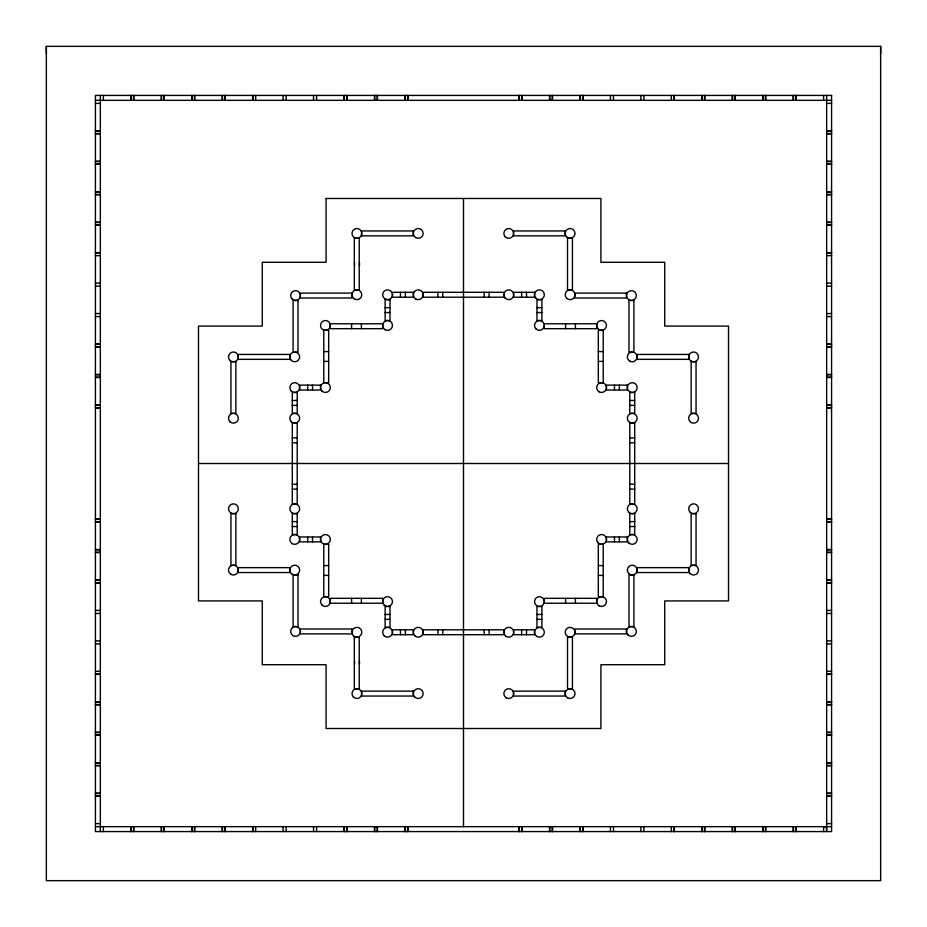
<?xml version="1.0" encoding="UTF-8"?>
<svg xmlns="http://www.w3.org/2000/svg" width="927" height="927" viewBox="0 0 927 927"><rect width="100%" height="100%" fill="white"/><g stroke="black" fill="none" stroke-linecap="round" stroke-linejoin="round"><path stroke-width="1.39" d="M46.35 53.708L46.35 46.35L880.65 46.35L880.65 880.65L46.35 880.65L46.35 46.35M463.5 198.482L463.5 826.664M826.363 826.664L826.664 831.577L826.664 95.423M880.65 53.708L880.65 46.35M95.423 100.336L831.577 100.336M95.423 103.384L100.336 103.384M826.664 103.384L831.577 103.384M95.423 130.788L100.336 130.788M826.664 130.788L831.577 130.788M95.423 131.101L100.336 131.101M826.664 131.101L831.577 131.101M95.423 133.534L100.336 133.534M826.664 133.534L831.577 133.534M95.423 133.836L100.336 133.836M826.664 133.836L831.577 133.836M95.423 161.252L100.336 161.252M826.664 161.252L831.577 161.252M95.423 161.553L100.336 161.553M826.664 161.553L831.577 161.553M95.423 163.986L100.336 163.986M826.664 163.986L831.577 163.986M95.423 164.299L100.336 164.299M826.664 164.299L831.577 164.299M95.423 191.704L100.336 191.704M826.664 191.704L831.577 191.704M95.423 192.005L100.336 192.005M826.664 192.005L831.577 192.005M95.423 194.45L100.336 194.45M826.664 194.45L831.577 194.45M95.423 194.751L100.336 194.751M826.664 194.751L831.577 194.751M95.423 222.167L100.336 222.167M826.664 222.167L831.577 222.167M95.423 222.468L100.336 222.468M826.664 222.468L831.577 222.468M95.423 224.902L100.336 224.902M826.664 224.902L831.577 224.902M95.423 225.203L100.336 225.203M826.664 225.203L831.577 225.203M95.423 252.619L100.336 252.619M826.664 252.619L831.577 252.619M95.423 252.92L100.336 252.92M826.664 252.92L831.577 252.92M95.423 255.667L100.336 255.667M826.664 255.667L831.577 255.667M95.423 283.071L100.336 283.071M826.664 283.071L831.577 283.071M95.423 286.119L100.336 286.119M826.664 286.119L831.577 286.119M385.122 307.637L390.024 307.637M536.976 307.637L541.878 307.637M385.122 312.538L390.024 312.538M536.976 312.538L541.878 312.538M95.423 313.535L100.336 313.535M826.664 313.535L831.577 313.535M95.423 316.582L100.336 316.582M826.664 316.582L831.577 316.582M95.423 343.987L100.336 343.987M826.664 343.987L831.577 343.987M95.423 344.288L100.336 344.288M826.664 344.288L831.577 344.288M95.423 346.733L100.336 346.733M826.664 346.733L831.577 346.733M95.423 347.034L100.336 347.034M826.664 347.034L831.577 347.034M323.778 351.588L328.679 351.588M598.321 351.588L603.222 351.588M323.778 361.403L328.679 361.403M598.321 361.403L603.222 361.403M95.423 374.45L100.336 374.45M826.664 374.45L831.577 374.45M95.423 374.751L100.336 374.751M826.664 374.751L831.577 374.751M95.423 377.185L100.336 377.185M826.664 377.185L831.577 377.185M95.423 377.486L100.336 377.486M826.664 377.486L831.577 377.486M292.295 400.452L297.208 400.452M629.792 400.452L634.705 400.452M95.423 404.902L100.336 404.902M826.664 404.902L831.577 404.902M95.423 405.203L100.336 405.203M826.664 405.203L831.577 405.203M292.295 405.366L297.208 405.366M629.792 405.366L634.705 405.366M95.423 407.648L100.336 407.648M826.664 407.648L831.577 407.648M95.423 407.95L100.336 407.95M826.664 407.95L831.577 407.95M292.295 437.88L297.208 437.88M629.792 437.88L634.705 437.88M292.295 442.782L297.208 442.782M629.792 442.782L634.705 442.782M198.494 463.5L728.518 463.5M292.295 484.218L297.208 484.218M629.792 484.218L634.705 484.218M292.295 489.12L297.208 489.12M629.792 489.12L634.705 489.12M95.423 519.05L100.336 519.05M826.664 519.05L831.577 519.05M95.423 519.352L100.336 519.352M826.664 519.352L831.577 519.352M292.295 521.634L297.208 521.634M629.792 521.634L634.705 521.634M95.423 521.797L100.336 521.797M826.664 521.797L831.577 521.797M95.423 522.098L100.336 522.098M826.664 522.098L831.577 522.098M292.295 526.548L297.208 526.548M629.792 526.548L634.705 526.548M95.423 549.502L100.336 549.502M826.664 549.502L831.577 549.502M95.423 549.815L100.336 549.815M826.664 549.815L831.577 549.815M95.423 552.249L100.336 552.249M826.664 552.249L831.577 552.249M95.423 552.55L100.336 552.55M826.664 552.55L831.577 552.55M323.778 565.597L328.679 565.597M598.321 565.597L603.222 565.597M323.778 575.412L328.679 575.412M598.321 575.412L603.222 575.412M95.423 579.966L100.336 579.966M826.664 579.966L831.577 579.966M95.423 580.267L100.336 580.267M826.664 580.267L831.577 580.267M95.423 582.701L100.336 582.701M826.664 582.701L831.577 582.701M95.423 583.013L100.336 583.013M826.664 583.013L831.577 583.013M95.423 610.418L100.336 610.418M826.664 610.418L831.577 610.418M95.423 613.465L100.336 613.465M826.664 613.465L831.577 613.465M385.122 614.462L390.024 614.462M536.976 614.462L541.878 614.462M385.122 619.363L390.024 619.363M536.976 619.363L541.878 619.363M95.423 640.881L100.336 640.881M826.664 640.881L831.577 640.881M95.423 643.929L100.336 643.929M826.664 643.929L831.577 643.929M95.423 671.333L100.336 671.333M826.664 671.333L831.577 671.333M95.423 674.08L100.336 674.08M826.664 674.08L831.577 674.08M95.423 674.381L100.336 674.381M826.664 674.381L831.577 674.381M95.423 701.797L100.336 701.797M826.664 701.797L831.577 701.797M95.423 702.098L100.336 702.098M826.664 702.098L831.577 702.098M95.423 704.532L100.336 704.532M826.664 704.532L831.577 704.532M95.423 704.833L100.336 704.833M826.664 704.833L831.577 704.833M95.423 732.249L100.336 732.249M826.664 732.249L831.577 732.249M95.423 732.55L100.336 732.55M826.664 732.55L831.577 732.55M95.423 734.984L100.336 734.984M826.664 734.984L831.577 734.984M95.423 735.296L100.336 735.296M826.664 735.296L831.577 735.296M95.423 762.701L100.336 762.701M826.664 762.701L831.577 762.701M95.423 763.014L100.336 763.014M826.664 763.014L831.577 763.014M95.423 765.447L100.336 765.447M826.664 765.447L831.577 765.447M95.423 765.748L100.336 765.748M826.664 765.748L831.577 765.748M95.423 793.164L100.336 793.164M826.664 793.164L831.577 793.164M95.423 793.466L100.336 793.466M826.664 793.466L831.577 793.466M95.423 795.899L100.336 795.899M826.664 795.899L831.577 795.899M95.423 796.212L100.336 796.212M826.664 796.212L831.577 796.212M95.423 823.616L100.336 823.616M826.664 823.616L831.577 823.616M826.664 826.664L823.616 826.664L823.616 831.577M95.423 826.664L831.577 826.664M823.616 95.423L823.616 100.336M796.212 95.423L796.212 100.336M796.212 826.664L796.212 831.577M795.899 95.423L795.899 100.336M795.899 826.664L795.899 831.577M793.466 95.423L793.466 100.336M793.466 826.664L793.466 831.577M793.164 95.423L793.164 100.336M793.164 826.664L793.164 831.577M765.748 95.423L765.748 100.336M765.748 826.664L765.748 831.577M765.447 95.423L765.447 100.336M765.447 826.664L765.447 831.577M763.014 95.423L763.014 100.336M763.014 826.664L763.014 831.577M762.701 95.423L762.701 100.336M762.701 826.664L762.701 831.577M735.296 95.423L735.296 100.336M735.296 826.664L735.296 831.577M734.995 95.423L734.995 100.336M734.995 826.664L734.995 831.577M732.55 95.423L732.55 100.336M732.55 826.664L732.55 831.577M732.249 95.423L732.249 100.336M732.249 826.664L732.249 831.577M704.833 95.423L704.833 100.336M704.833 826.664L704.833 831.577M704.532 95.423L704.532 100.336M704.532 826.664L704.532 831.577M702.098 95.423L702.098 100.336M702.098 826.664L702.098 831.577M701.797 95.423L701.797 100.336M701.797 826.664L701.797 831.577M674.381 95.423L674.381 100.336M674.381 826.664L674.381 831.577M674.08 95.423L674.08 100.336M674.08 826.664L674.08 831.577M671.333 95.423L671.333 100.336M671.333 826.664L671.333 831.577M643.929 95.423L643.929 100.336M643.929 826.664L643.929 831.577M640.881 95.423L640.881 100.336M640.881 826.664L640.881 831.577M619.363 385.122L619.363 390.024M619.363 536.976L619.363 541.878M614.462 385.122L614.462 390.024M614.462 536.976L614.462 541.878M613.465 95.423L613.465 100.336M613.465 826.664L613.465 831.577M610.418 95.423L610.418 100.336M610.418 826.664L610.418 831.577M583.013 95.423L583.013 100.336M583.013 826.664L583.013 831.577M582.701 95.423L582.701 100.336M582.701 826.664L582.701 831.577M580.267 95.423L580.267 100.336M580.267 826.664L580.267 831.577M579.966 95.423L579.966 100.336M579.966 826.664L579.966 831.577M575.412 323.778L575.412 328.679M575.412 598.321L575.412 603.222M565.597 323.778L565.597 328.679M565.597 598.321L565.597 603.222M552.55 95.423L552.55 100.336M552.55 826.664L552.55 831.577M552.249 95.423L552.249 100.336M552.249 826.664L552.249 831.577M549.815 95.423L549.815 100.336M549.815 826.664L549.815 831.577M549.502 95.423L549.514 100.336M549.502 826.664L549.514 831.577M526.548 292.295L526.548 297.208M526.548 629.792L526.548 634.705M522.098 95.423L522.098 100.336M522.098 826.664L522.098 831.577M521.797 95.423L521.797 100.336M521.797 826.664L521.797 831.577M521.634 292.295L521.634 297.208M521.634 629.792L521.634 634.705M519.352 95.423L519.352 100.336M519.352 826.664L519.352 831.577M519.05 95.423L519.05 100.336M519.05 826.664L519.05 831.577M489.12 292.295L489.12 297.208M489.12 629.792L489.12 634.705M484.218 292.295L484.218 297.208M484.218 629.792L484.218 634.705M442.782 292.295L442.782 297.208M442.782 629.792L442.782 634.705M437.88 292.295L437.88 297.208M437.88 629.792L437.88 634.705M407.95 95.423L407.95 100.336M407.95 826.664L407.95 831.577M407.648 95.423L407.648 100.336M407.648 826.664L407.648 831.577M405.366 292.295L405.366 297.208M405.366 629.792L405.366 634.705M405.203 95.423L405.203 100.336M405.203 826.664L405.203 831.577M404.902 95.423L404.902 100.336M404.902 826.664L404.902 831.577M400.452 292.295L400.452 297.208M400.452 629.792L400.452 634.705M377.498 95.423L377.498 100.336M377.498 826.664L377.498 831.577M377.185 95.423L377.185 100.336M377.185 826.664L377.185 831.577M374.751 95.423L374.751 100.336M374.751 826.664L374.751 831.577M374.45 95.423L374.45 100.336M374.45 826.664L374.45 831.577M361.403 323.778L361.403 328.679M361.403 598.321L361.403 603.222M359.479 262.665L359.479 265.609M359.479 661.391L359.479 664.335M354.577 262.665L354.577 265.609M354.577 661.391L354.577 664.335M351.588 323.778L351.588 328.679M351.588 598.321L351.588 603.222M347.034 95.423L347.034 100.336M347.034 826.664L347.034 831.577M346.733 95.423L346.733 100.336M346.733 826.664L346.733 831.577M344.299 95.423L344.299 100.336M344.299 826.664L344.299 831.577M343.987 95.423L343.987 100.336M343.987 826.664L343.987 831.577M316.582 95.423L316.582 100.336M316.582 826.664L316.582 831.577M313.535 95.423L313.535 100.336M313.535 826.664L313.535 831.577M312.538 385.122L312.538 390.024M312.538 536.976L312.538 541.878M307.637 385.122L307.637 390.024M307.637 536.976L307.637 541.878M286.119 95.423L286.119 100.336M286.119 826.664L286.119 831.577M283.071 95.423L283.071 100.336M283.071 826.664L283.071 831.577M255.667 95.423L255.667 100.336M255.667 826.664L255.667 831.577M252.92 95.423L252.92 100.336M252.92 826.664L252.92 831.577M252.619 95.423L252.619 100.336M252.619 826.664L252.619 831.577M225.203 95.423L225.203 100.336M225.203 826.664L225.203 831.577M224.902 95.423L224.902 100.336M224.902 826.664L224.902 831.577M222.468 95.423L222.468 100.336M222.468 826.664L222.468 831.577M222.167 95.423L222.167 100.336M222.167 826.664L222.167 831.577M194.751 95.423L194.751 100.336M194.751 826.664L194.751 831.577M194.45 95.423L194.45 100.336M194.45 826.664L194.45 831.577M192.005 95.423L192.005 100.336M192.005 826.664L192.005 831.577M191.704 95.423L191.704 100.336M191.704 826.664L191.704 831.577M164.299 95.423L164.299 100.336M164.299 826.664L164.299 831.577M163.986 95.423L163.986 100.336M163.986 826.664L163.986 831.577M161.553 95.423L161.553 100.336M161.553 826.664L161.553 831.577M161.252 95.423L161.252 100.336M161.252 826.664L161.252 831.577M133.836 95.423L133.836 100.336M133.836 826.664L133.836 831.577M133.534 95.423L133.534 100.336M133.534 826.664L133.534 831.577M131.101 95.423L131.101 100.336M131.101 826.664L131.101 831.577M130.788 95.423L130.788 100.336M130.788 826.664L130.788 831.577M103.384 95.423L103.384 100.336M103.384 826.664L103.384 831.577M100.336 95.423L100.336 831.577M326.084 198.482L326.084 262.283L262.283 262.283L262.283 326.084L198.494 326.084L198.494 600.916L262.283 600.916L262.283 664.717L326.084 664.717L326.084 728.506L600.916 728.506L600.916 664.717L664.717 664.717L664.717 600.916L728.518 600.916L728.518 326.084L664.717 326.084L664.717 262.283L600.916 262.283L600.916 198.482L326.084 198.482M831.577 95.423L95.423 95.423L95.423 831.577L831.577 831.577L831.577 95.423M413.21 230.95L361.565 230.95L361.565 235.864L413.21 235.864L413.21 230.95M565.192 230.95L513.535 230.95L513.535 235.864L565.192 235.864L565.192 230.95M359.236 238.309L354.323 238.309L354.323 289.966L359.236 289.966L359.236 238.309M572.423 238.309L567.521 238.309L567.521 289.966L572.423 289.966L572.423 238.309M413.338 292.295L392.48 292.295L392.48 297.208L413.338 297.208L413.338 292.295M503.848 292.295L423.152 292.295L423.152 297.208L503.848 297.208L503.848 292.295M534.52 292.295L513.662 292.295L513.662 297.208L534.52 297.208L534.52 292.295M351.993 293.106L300.336 293.106L300.336 298.007L351.993 298.007L351.993 293.106M626.409 293.106L574.763 293.106L574.763 298.007L626.409 298.007L626.409 293.106M390.024 299.653L385.122 299.653L385.122 320.51L390.024 320.51L390.024 299.653M541.878 299.653L536.976 299.653L536.976 320.51L541.878 320.51L541.878 299.653M298.007 300.464L293.106 300.464L293.106 352.121L298.007 352.121L298.007 300.464M633.894 300.464L628.993 300.464L628.993 352.121L633.894 352.121L633.894 300.464M382.666 323.778L330.336 323.778L330.336 328.679L382.666 328.679L382.666 323.778M596.664 323.778L544.334 323.778L544.334 328.679L596.664 328.679L596.664 323.778M328.679 330.336L323.778 330.336L323.778 382.666L328.679 382.666L328.679 330.336M603.222 330.336L598.321 330.336L598.321 382.666L603.222 382.666L603.222 330.336M289.966 354.45L238.309 354.45L238.309 359.352L289.966 359.352L289.966 354.45M688.691 354.45L637.034 354.45L637.034 359.352L688.691 359.352L688.691 354.45M235.864 361.681L230.95 361.681L230.95 413.338L235.864 413.338L235.864 361.681M696.05 361.681L691.136 361.681L691.136 413.338L696.05 413.338L696.05 361.681M320.522 385.122L299.664 385.122L299.664 390.024L320.522 390.024L320.522 385.122M627.336 385.122L606.478 385.122L606.478 390.024L627.336 390.024L627.336 385.122M297.208 392.48L292.295 392.48L292.295 413.338L297.208 413.338L297.208 392.48M634.705 392.48L629.792 392.48L629.792 413.338L634.705 413.338L634.705 392.48M297.208 423.152L292.295 423.152L292.295 503.848L297.208 503.848L297.208 423.152M634.705 423.152L629.792 423.152L629.792 503.848L634.705 503.848L634.705 423.152M235.864 513.662L230.95 513.662L230.95 565.319L235.864 565.319L235.864 513.662M297.208 513.662L292.295 513.662L292.295 534.52L297.208 534.52L297.208 513.662M634.705 513.662L629.792 513.662L629.792 534.52L634.705 534.52L634.705 513.662M696.05 513.662L691.136 513.662L691.136 565.319L696.05 565.319L696.05 513.662M320.522 536.976L299.664 536.976L299.664 541.878L320.522 541.878L320.522 536.976M627.336 536.976L606.478 536.976L606.478 541.878L627.336 541.878L627.336 536.976M328.679 544.334L323.778 544.334L323.778 596.664L328.679 596.664L328.679 544.334M603.222 544.334L598.321 544.334L598.321 596.664L603.222 596.664L603.222 544.334M289.966 567.648L238.309 567.648L238.309 572.55L289.966 572.55L289.966 567.648M688.691 567.648L637.034 567.648L637.034 572.55L688.691 572.55L688.691 567.648M298.007 574.879L293.106 574.879L293.106 626.536L298.007 626.536L298.007 574.879M633.894 574.879L628.993 574.879L628.993 626.536L633.894 626.536L633.894 574.879M382.666 598.321L330.336 598.321L330.336 603.222L382.666 603.222L382.666 598.321M596.664 598.321L544.334 598.321L544.334 603.222L596.664 603.222L596.664 598.321M390.024 606.478L385.122 606.478L385.122 627.336L390.024 627.336L390.024 606.478M541.878 606.478L536.976 606.478L536.976 627.336L541.878 627.336L541.878 606.478M351.993 628.993L300.336 628.993L300.336 633.894L351.993 633.894L351.993 628.993M626.409 628.993L574.763 628.993L574.763 633.894L626.409 633.894L626.409 628.993M413.338 629.792L392.48 629.792L392.48 634.705L413.338 634.705L413.338 629.792M503.848 629.792L423.152 629.792L423.152 634.705L503.848 634.705L503.848 629.792M534.52 629.792L513.662 629.792L513.662 634.705L534.52 634.705L534.52 629.792M359.236 637.034L354.323 637.034L354.323 688.68L359.236 688.68L359.236 637.034M572.423 637.034L567.521 637.034L567.521 688.68L572.423 688.68L572.423 637.034M413.21 691.136L361.565 691.136L361.565 696.05L413.21 696.05L413.21 691.136M565.192 691.136L513.535 691.136L513.535 696.05L565.192 696.05L565.192 691.136M599.12 605.829A4.913 4.913 0 0 0 606.478 601.577A4.913 4.913 0 0 0 599.12 597.324A4.913 4.913 0 0 0 599.12 605.829M627.973 634.914A4.913 4.913 0 0 0 636.189 632.712A4.913 4.913 0 0 0 630.175 626.698A4.913 4.913 0 0 0 627.973 634.914M536.976 605.829A4.913 4.913 0 0 0 544.334 601.577A4.913 4.913 0 0 0 536.976 597.324A4.913 4.913 0 0 0 536.976 605.829M598.1 542.898A4.913 4.913 0 0 0 606.316 540.696A4.913 4.913 0 0 0 600.302 534.682A4.913 4.913 0 0 0 598.1 542.898M506.304 697.846A4.913 4.913 0 0 0 513.662 693.593A4.913 4.913 0 0 0 506.304 689.34A4.913 4.913 0 0 0 506.304 697.846M536.976 636.501A4.913 4.913 0 0 0 544.334 632.249A4.913 4.913 0 0 0 536.976 627.996A4.913 4.913 0 0 0 536.976 636.501M506.304 636.501A4.913 4.913 0 0 0 513.662 632.249A4.913 4.913 0 0 0 506.304 627.996A4.913 4.913 0 0 0 506.304 636.501M567.648 697.846A4.913 4.913 0 0 0 575.007 693.593A4.913 4.913 0 0 0 567.648 689.34A4.913 4.913 0 0 0 567.648 697.846M567.648 636.501A4.913 4.913 0 0 0 575.007 632.249A4.913 4.913 0 0 0 567.648 627.996A4.913 4.913 0 0 0 567.648 636.501M690.128 512.225A4.913 4.913 0 0 0 698.332 510.024A4.913 4.913 0 0 0 692.318 504.01A4.913 4.913 0 0 0 690.128 512.225M628.784 542.898A4.913 4.913 0 0 0 636.988 540.696A4.913 4.913 0 0 0 630.974 534.682A4.913 4.913 0 0 0 628.784 542.898M628.784 512.225A4.913 4.913 0 0 0 636.988 510.024A4.913 4.913 0 0 0 630.974 504.01A4.913 4.913 0 0 0 628.784 512.225M690.128 573.57A4.913 4.913 0 0 0 698.332 571.368A4.913 4.913 0 0 0 692.318 565.354A4.913 4.913 0 0 0 690.128 573.57M628.784 573.57A4.913 4.913 0 0 0 636.988 571.368A4.913 4.913 0 0 0 630.974 565.354A4.913 4.913 0 0 0 628.784 573.57M321.959 605.041A4.913 4.913 0 0 0 330.163 602.84A4.913 4.913 0 0 0 324.149 596.837A4.913 4.913 0 0 0 321.959 605.041M293.106 635.69A4.913 4.913 0 0 0 300.464 631.438A4.913 4.913 0 0 0 293.106 627.197A4.913 4.913 0 0 0 293.106 635.69M384.102 605.041A4.913 4.913 0 0 0 392.318 602.84A4.913 4.913 0 0 0 386.304 596.837A4.913 4.913 0 0 0 384.102 605.041M322.967 543.674A4.913 4.913 0 0 0 330.336 539.421A4.913 4.913 0 0 0 322.967 535.18A4.913 4.913 0 0 0 322.967 543.674M414.775 697.058A4.913 4.913 0 0 0 422.99 694.868A4.913 4.913 0 0 0 416.976 688.854A4.913 4.913 0 0 0 414.775 697.058M384.102 635.713A4.913 4.913 0 0 0 392.318 633.523A4.913 4.913 0 0 0 386.304 627.509A4.913 4.913 0 0 0 384.102 635.713M414.775 635.713A4.913 4.913 0 0 0 422.99 633.523A4.913 4.913 0 0 0 416.976 627.509A4.913 4.913 0 0 0 414.775 635.713M353.43 697.058A4.913 4.913 0 0 0 361.646 694.868A4.913 4.913 0 0 0 355.632 688.854A4.913 4.913 0 0 0 353.43 697.058M353.43 635.713A4.913 4.913 0 0 0 361.646 633.523A4.913 4.913 0 0 0 355.632 627.509A4.913 4.913 0 0 0 353.43 635.713M230.95 513.002A4.913 4.913 0 0 0 238.309 508.749A4.913 4.913 0 0 0 230.95 504.508A4.913 4.913 0 0 0 230.95 513.002M292.295 543.674A4.913 4.913 0 0 0 299.664 539.421A4.913 4.913 0 0 0 292.295 535.18A4.913 4.913 0 0 0 292.295 543.674M292.295 513.002A4.913 4.913 0 0 0 299.664 508.749A4.913 4.913 0 0 0 292.295 504.508A4.913 4.913 0 0 0 292.295 513.002M230.95 574.346A4.913 4.913 0 0 0 238.309 570.093A4.913 4.913 0 0 0 230.95 565.852A4.913 4.913 0 0 0 230.95 574.346M292.295 574.346A4.913 4.913 0 0 0 299.664 570.093A4.913 4.913 0 0 0 292.295 565.852A4.913 4.913 0 0 0 292.295 574.346M322.967 329.676A4.913 4.913 0 0 0 330.336 325.423A4.913 4.913 0 0 0 322.967 321.171A4.913 4.913 0 0 0 322.967 329.676M292.086 299.027A4.913 4.913 0 0 0 300.302 296.825A4.913 4.913 0 0 0 294.288 290.811A4.913 4.913 0 0 0 292.086 299.027M385.122 329.676A4.913 4.913 0 0 0 392.48 325.423A4.913 4.913 0 0 0 385.122 321.171A4.913 4.913 0 0 0 385.122 329.676M321.959 391.043A4.913 4.913 0 0 0 330.163 388.842A4.913 4.913 0 0 0 324.149 382.828A4.913 4.913 0 0 0 321.959 391.043M415.794 237.66A4.913 4.913 0 0 0 423.152 233.407A4.913 4.913 0 0 0 415.794 229.154A4.913 4.913 0 0 0 415.794 237.66M385.122 299.004A4.913 4.913 0 0 0 392.48 294.751A4.913 4.913 0 0 0 385.122 290.499A4.913 4.913 0 0 0 385.122 299.004M415.794 299.004A4.913 4.913 0 0 0 423.152 294.751A4.913 4.913 0 0 0 415.794 290.499A4.913 4.913 0 0 0 415.794 299.004M354.45 237.66A4.913 4.913 0 0 0 361.808 233.407A4.913 4.913 0 0 0 354.45 229.154A4.913 4.913 0 0 0 354.45 237.66M354.45 299.004A4.913 4.913 0 0 0 361.808 294.751A4.913 4.913 0 0 0 354.45 290.499A4.913 4.913 0 0 0 354.45 299.004M229.931 421.715A4.913 4.913 0 0 0 238.146 419.514A4.913 4.913 0 0 0 232.132 413.5A4.913 4.913 0 0 0 229.931 421.715M291.287 391.043A4.913 4.913 0 0 0 299.491 388.842A4.913 4.913 0 0 0 293.477 382.828A4.913 4.913 0 0 0 291.287 391.043M291.287 421.715A4.913 4.913 0 0 0 299.491 419.514A4.913 4.913 0 0 0 293.477 413.5A4.913 4.913 0 0 0 291.287 421.715M229.931 360.371A4.913 4.913 0 0 0 238.146 358.17A4.913 4.913 0 0 0 232.132 352.156A4.913 4.913 0 0 0 229.931 360.371M291.287 360.371A4.913 4.913 0 0 0 299.491 358.17A4.913 4.913 0 0 0 293.477 352.156A4.913 4.913 0 0 0 291.287 360.371M598.1 328.888A4.913 4.913 0 0 0 606.316 326.698A4.913 4.913 0 0 0 600.302 320.684A4.913 4.913 0 0 0 598.1 328.888M628.993 299.803A4.913 4.913 0 0 0 636.351 295.551A4.913 4.913 0 0 0 628.993 291.31A4.913 4.913 0 0 0 628.993 299.803M535.957 328.888A4.913 4.913 0 0 0 544.172 326.698A4.913 4.913 0 0 0 538.158 320.684A4.913 4.913 0 0 0 535.957 328.888M599.12 391.82A4.913 4.913 0 0 0 606.478 387.579A4.913 4.913 0 0 0 599.12 383.326A4.913 4.913 0 0 0 599.12 391.82M505.285 236.872A4.913 4.913 0 0 0 513.488 234.67A4.913 4.913 0 0 0 507.486 228.668A4.913 4.913 0 0 0 505.285 236.872M535.957 298.216A4.913 4.913 0 0 0 544.172 296.026A4.913 4.913 0 0 0 538.158 290.012A4.913 4.913 0 0 0 535.957 298.216M505.285 298.216A4.913 4.913 0 0 0 513.488 296.026A4.913 4.913 0 0 0 507.486 290.012A4.913 4.913 0 0 0 505.285 298.216M566.629 236.872A4.913 4.913 0 0 0 574.844 234.67A4.913 4.913 0 0 0 568.83 228.668A4.913 4.913 0 0 0 566.629 236.872M566.629 298.216A4.913 4.913 0 0 0 574.844 296.026A4.913 4.913 0 0 0 568.83 290.012A4.913 4.913 0 0 0 566.629 298.216M691.136 422.492A4.913 4.913 0 0 0 698.506 418.251A4.913 4.913 0 0 0 691.136 413.998A4.913 4.913 0 0 0 691.136 422.492M629.792 391.82A4.913 4.913 0 0 0 637.162 387.579A4.913 4.913 0 0 0 629.792 383.326A4.913 4.913 0 0 0 629.792 391.82M629.792 422.492A4.913 4.913 0 0 0 637.162 418.251A4.913 4.913 0 0 0 629.792 413.998A4.913 4.913 0 0 0 629.792 422.492M691.136 361.148A4.913 4.913 0 0 0 698.506 356.895A4.913 4.913 0 0 0 691.136 352.654A4.913 4.913 0 0 0 691.136 361.148M629.792 361.148A4.913 4.913 0 0 0 637.162 356.895A4.913 4.913 0 0 0 629.792 352.654A4.913 4.913 0 0 0 629.792 361.148"/></g></svg>
